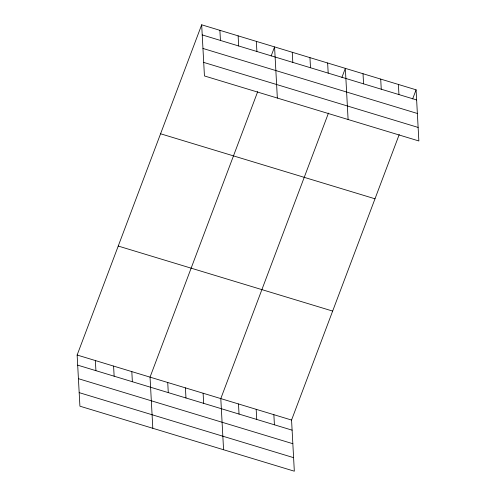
<?xml version="1.0" encoding="UTF-8"?>
<svg xmlns="http://www.w3.org/2000/svg" width="496" height="496" viewBox="0 0 496 496"><rect width="100%" height="100%" fill="white"/><g stroke="black" fill="none" stroke-linecap="round" stroke-linejoin="round"><path stroke-width="0.74" d="M399.23 134.528L291.561 420.05L294.326 471.2L79.912 406.181L77.14 355.031L201.674 24.8L416.088 89.819L418.86 140.969L204.439 75.95L201.674 24.8M257.715 91.617L150.046 377.134L152.811 428.284M271.151 55.986L274.573 46.909L277.345 98.059M328.47 113.076L220.801 398.592L223.572 449.742M341.905 77.444L345.334 68.367L348.099 119.511M412.666 98.902L416.088 89.819M202.219 34.918L416.634 99.944M202.951 48.459L417.372 113.479M203.707 62.409L418.128 127.429M160.574 133.777L374.995 198.797M118.234 246.053L332.655 311.079M77.14 355.031L291.561 420.05M77.692 365.149L292.107 430.168M78.424 378.69L292.838 443.709M79.18 392.64L293.595 457.659M398.4 84.456L398.945 94.575M380.711 79.093L381.257 89.212M363.022 73.73L363.568 83.849M327.639 62.998L328.191 73.123M309.95 57.635L310.502 67.754M292.262 52.272L292.814 62.391M256.345 41.379L256.897 51.497M273.866 414.687L274.418 424.805M238.123 35.855L238.669 45.973M256.178 409.324L256.73 419.442M219.895 30.324L220.447 40.449M238.489 403.961L239.041 414.079M203.112 393.229L203.658 403.347M185.423 387.866L185.969 397.984M167.735 382.503L168.28 392.621M131.818 371.609L132.364 381.728M113.59 366.085L114.142 376.204M95.368 360.555L95.914 370.673"/></g></svg>
